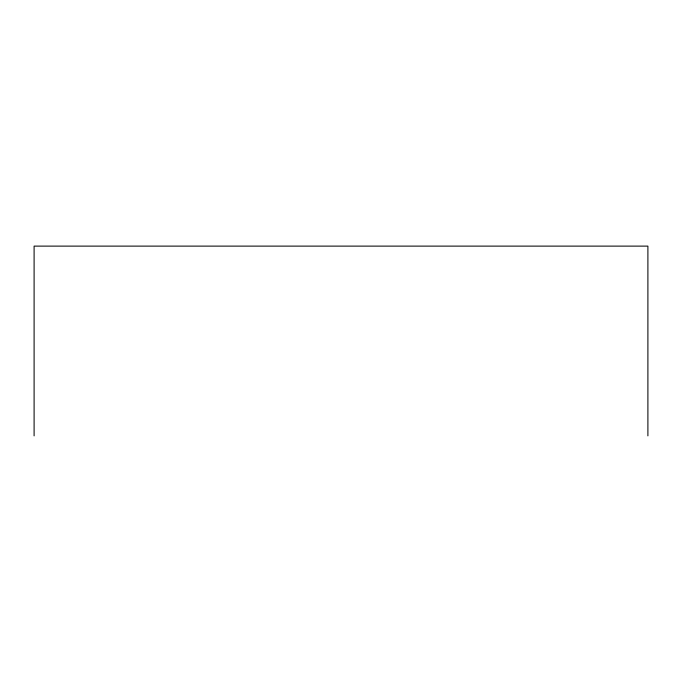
<?xml version="1.0" encoding="UTF-8"?>
<svg xmlns="http://www.w3.org/2000/svg" width="682" height="682" viewBox="0 0 682 682"><rect width="100%" height="100%" fill="white"/><g stroke="black" fill="none" stroke-linecap="round" stroke-linejoin="round"><path stroke-width="1.02" d="M647.9 435.883L647.9 246.117L34.1 246.117L34.1 435.883"/></g></svg>
